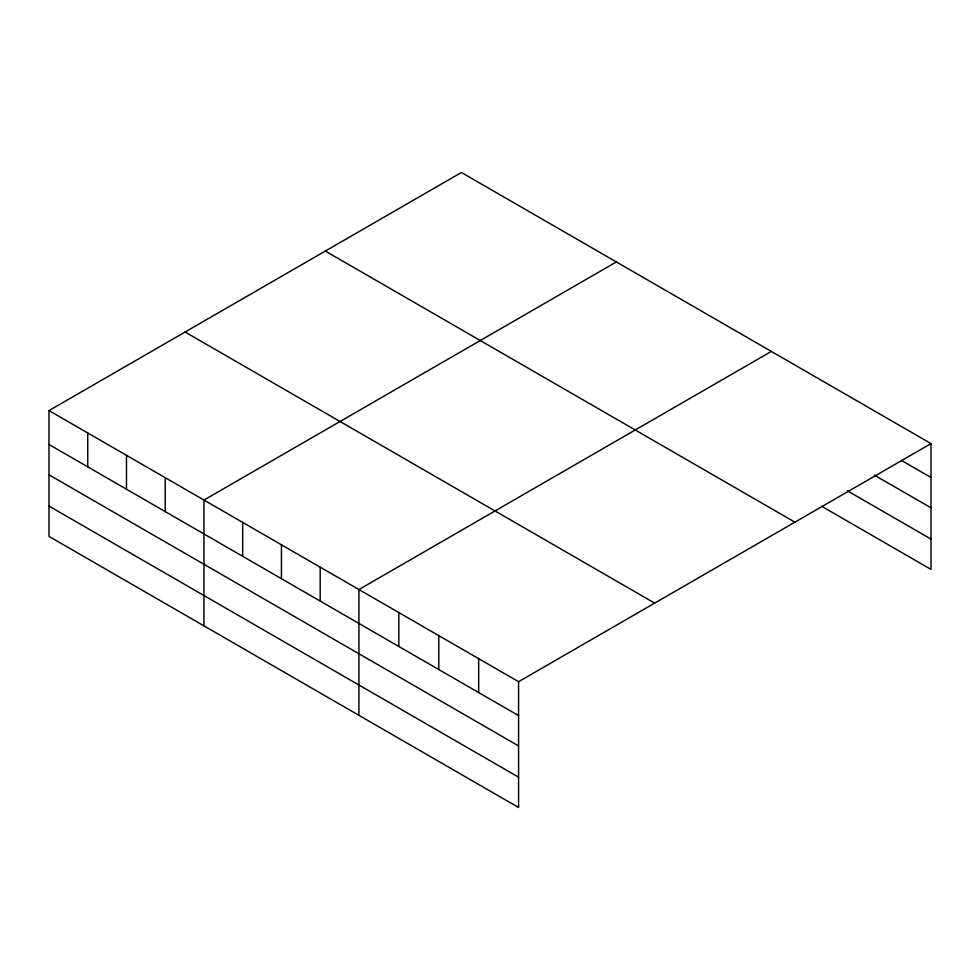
<?xml version="1.0" encoding="UTF-8"?>
<svg xmlns="http://www.w3.org/2000/svg" width="980" height="980" viewBox="0 0 980 980"><rect width="100%" height="100%" fill="white"/><g stroke="black" fill="none" stroke-linecap="round" stroke-linejoin="round"><path stroke-width="1.47" d="M49 410.596L518.579 681.7L518.579 807.508L49 536.403L49 410.596L461.421 172.492L931 443.597L931 569.404L821.558 506.219M616.383 261.954L203.963 500.057L203.963 625.865M771.346 351.416L358.925 589.531L358.925 715.339M518.579 681.7L931 443.597M901.392 460.404L931 477.493M874.344 475.116L931 507.824M847.308 490.76L931 539.074M325.323 251.064L794.903 522.168M185.097 332.024L654.677 603.129M49 444.491L518.579 715.608M49 474.822L518.579 745.927M49 506.072L518.579 777.177M478.669 658.658L478.669 692.554M438.758 635.616L438.758 669.511M398.836 612.574L398.836 646.469M320.178 567.163L320.178 601.059M281.444 544.794L281.444 578.69M242.697 522.426L242.697 556.322M165.216 477.689L165.216 511.597M126.481 455.333L126.481 489.228M87.735 432.964L87.735 466.86"/></g></svg>
